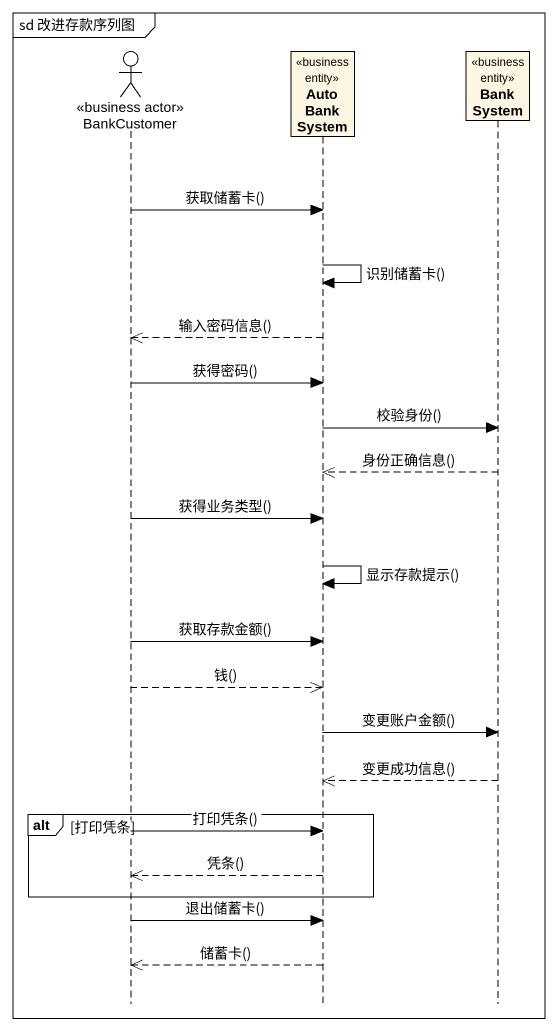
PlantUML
@startuml
mainframe sd 改进存款序列图
hide footbox
actor BankCustomer <<business actor>>
participant AutoBankSystem <<business entity>>
participant BankSystem <<business entity>>

BankCustomer -> AutoBankSystem : 获取储蓄卡()
AutoBankSystem -> AutoBankSystem : 识别储蓄卡()
AutoBankSystem -->> BankCustomer : 输入密码信息()
BankCustomer -> AutoBankSystem : 获得密码()
AutoBankSystem -> BankSystem : 校验身份()
BankSystem -->> AutoBankSystem : 身份正确信息()
BankCustomer -> AutoBankSystem : 获得业务类型()
AutoBankSystem -> AutoBankSystem : 显示存款提示()
BankCustomer -> AutoBankSystem : 获取存款金额()
BankCustomer -->> AutoBankSystem : 钱()
AutoBankSystem -> BankSystem : 变更账户金额()
BankSystem -->> AutoBankSystem : 变更成功信息()
alt 打印凭条
  BankCustomer -> AutoBankSystem : 打印凭条()
  AutoBankSystem -->> BankCustomer : 凭条()
end
BankCustomer -> AutoBankSystem : 退出储蓄卡()
AutoBankSystem -->> BankCustomer : 储蓄卡()
@enduml
